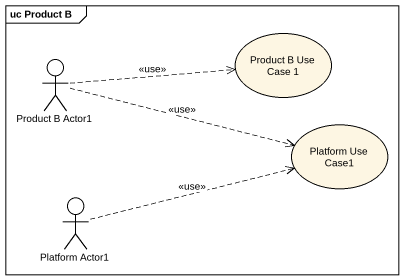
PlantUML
@startuml
mainframe uc Product B
usecase "Product B Use Case 1" as Product_B_Use_Case_1
actor "Product B Actor1" as Product_B_Actor1
usecase "Platform Use Case1" as Platform_Use_Case1
actor "Platform Actor1" as Platform_Actor1
Product_B_Actor1 .right.> Product_B_Use_Case_1 : <<use>>
Product_B_Actor1 .right.> Platform_Use_Case1 : <<use>>
Platform_Actor1 .right.> Platform_Use_Case1 : <<use>>
@enduml
